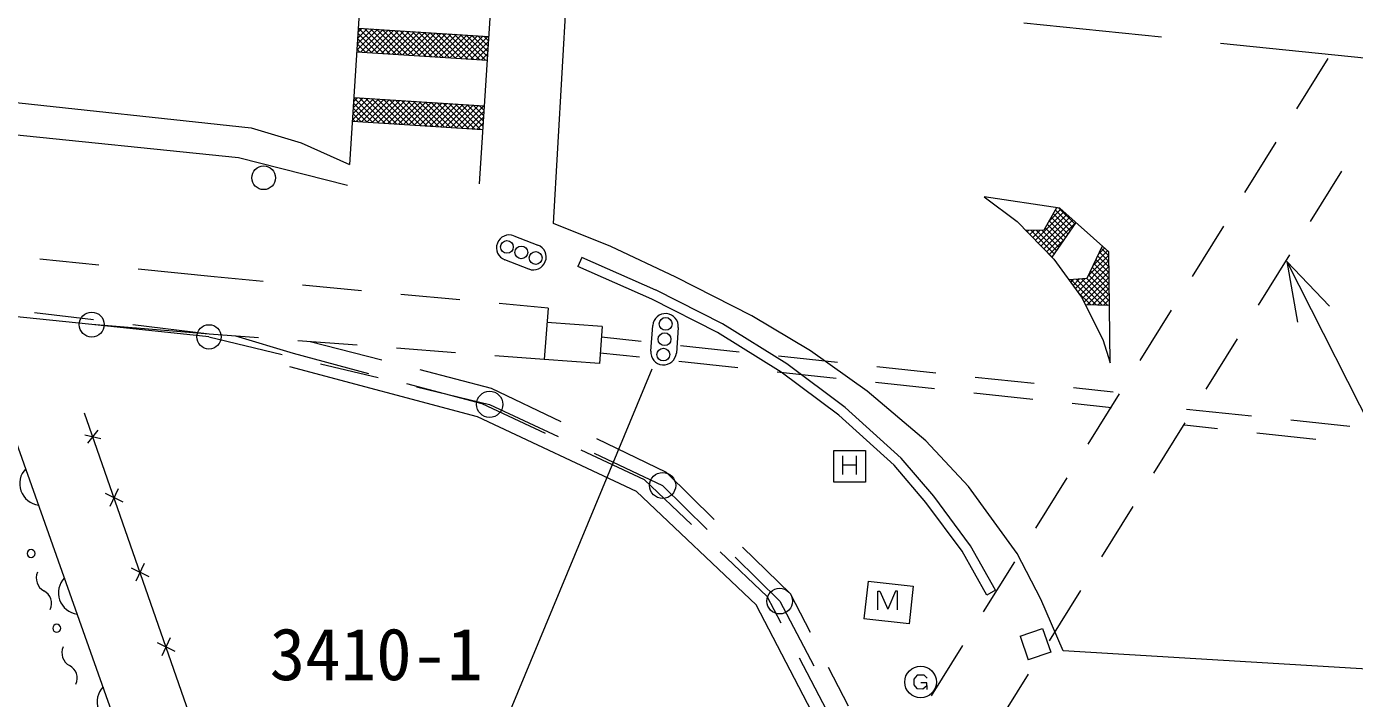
# Model space of a CAD drawing. Units: millimetres, scale not verified. Extents: x 40000 to 680000, y 20000 to 380000.
# Drawn here: x 91560 to 125152, y 274143 to 291147 of the extents above; entities that cross this region are included whole.
import ezdxf
from ezdxf.enums import TextEntityAlignment as Align

# ---------------------------------------------------------------- set-up
doc = ezdxf.new("R2010")
doc.units = ezdxf.units.MM
doc.header["$LTSCALE"] = 1000
doc.linetypes.add('CHAIN', pattern=[18.5, 12, -1.5, 3.5, -1.5])
for name, color, linetype, lineweight in [('M-BGD', 7, 'Continuous', 13), ('M-BMK', 2, 'CHAIN', 13), ('M-STR-HTXT', 7, 'Continuous', 13), ('M-STR-STR1', 1, 'Continuous', 13)]:
    doc.layers.add(name, color=color, linetype=linetype, lineweight=lineweight)
doc.styles.add('ＭＳ ゴシック', font='')
doc.styles.get('ＭＳ ゴシック').set_extended_font_data('MS Gothic')

msp = doc.modelspace()

# ---------------------------------------------------------------- linework, layer by layer
at = {"layer": 'M-BGD'}
for p, q in [((104891, 286161), (105772, 301454)), ((103865, 300585), (103008, 287168)), ((100499, 299658), (99732, 287654)), ((75548, 290904), (97238, 288587)), ((99917, 290552), (100441, 291075)), ((99927, 290703), (100308, 291084)), ((99937, 290854), (100175, 291092)), ((100449, 290473), (99944, 290977)), ((99946, 291005), (100042, 291101)), ((99953, 291106), (103246, 290896)), ((100600, 290464), (99957, 291106)), ((100008, 290501), (100574, 291067)), ((100751, 290454), (100108, 291096)), ((100141, 290493), (100706, 291058)), ((100902, 290444), (100259, 291087)), ((100274, 290484), (100839, 291050)), ((100407, 290476), (100972, 291041)), ((101053, 290435), (100411, 291077)), ((100540, 290467), (101105, 291033)), ((101204, 290425), (100562, 291067)), ((100673, 290459), (101238, 291024)), ((101355, 290415), (100713, 291058)), ((100806, 290451), (101371, 291016)), ((101506, 290406), (100864, 291048)), ((100939, 290442), (101504, 291007)), ((101657, 290396), (101015, 291038)), ((101072, 290434), (101637, 290999)), ((101808, 290386), (101166, 291029)), ((101205, 290425), (101770, 290990)), ((101959, 290377), (101317, 291019)), ((101338, 290417), (101903, 290982)), ((102110, 290367), (101468, 291009)), ((101471, 290408), (102036, 290973)), ((101604, 290400), (102169, 290965)), ((102261, 290358), (101619, 291000)), ((101736, 290391), (102302, 290956)), ((102413, 290348), (101770, 290990)), ((101869, 290383), (102435, 290948)), ((102564, 290338), (101921, 290980)), ((102002, 290374), (102567, 290939)), ((102715, 290329), (102072, 290971)), ((102135, 290366), (102700, 290931)), ((102866, 290319), (102223, 290961)), ((102268, 290357), (102833, 290922)), ((103017, 290309), (102375, 290952)), ((102401, 290349), (102966, 290914)), ((103168, 290300), (102526, 290942)), ((102534, 290340), (103099, 290905)), ((103214, 290395), (102677, 290932)), ((103222, 290528), (102828, 290923)), ((103231, 290661), (102979, 290913)), ((103239, 290794), (103130, 290903)), ((99995, 290502), (99919, 290579)), ((100146, 290493), (99927, 290712)), ((100297, 290483), (99936, 290844)), ((102667, 290332), (103232, 290897)), ((102800, 290323), (103237, 290761)), ((102933, 290315), (103228, 290609)), ((99914, 290507), (103208, 290297)), ((103066, 290306), (103218, 290458)), ((103199, 290298), (103208, 290307)), ((96918, 287828), (75194, 290044)), ((99805, 288790), (100334, 289319)), ((99814, 288941), (100201, 289328)), ((99824, 289092), (100068, 289336)), ((99834, 289243), (99935, 289345)), ((100475, 288709), (99840, 289344)), ((99841, 289351), (103134, 289141)), ((99902, 288746), (100467, 289311)), ((100626, 288700), (99984, 289342)), ((100035, 288737), (100600, 289302)), ((100778, 288690), (100135, 289332)), ((100168, 288729), (100733, 289294)), ((100929, 288680), (100286, 289322)), ((100301, 288720), (100866, 289285)), ((100434, 288712), (100999, 289277)), ((101080, 288671), (100437, 289313)), ((100567, 288703), (101132, 289268)), ((101231, 288661), (100589, 289303)), ((100700, 288695), (101265, 289260)), ((101382, 288651), (100740, 289293)), ((100833, 288686), (101398, 289251)), ((101533, 288642), (100891, 289284)), ((100965, 288678), (101531, 289243)), ((101684, 288632), (101042, 289274)), ((101098, 288669), (101664, 289234)), ((101835, 288622), (101193, 289265)), ((101231, 288661), (101796, 289226)), ((101986, 288613), (101344, 289255)), ((102137, 288603), (101495, 289245)), ((102288, 288593), (101646, 289236)), ((102439, 288584), (101797, 289226)), ((100022, 288738), (99815, 288946)), ((100173, 288728), (99823, 289079)), ((100324, 288719), (99832, 289212)), ((101364, 288652), (101929, 289217)), ((101497, 288644), (102062, 289209)), ((101630, 288635), (102195, 289200)), ((101763, 288627), (102328, 289192)), ((101896, 288618), (102461, 289183)), ((102590, 288574), (101948, 289216)), ((102029, 288610), (102594, 289175)), ((102742, 288564), (102099, 289207)), ((102162, 288601), (102727, 289167)), ((102893, 288555), (102250, 289197)), ((102295, 288593), (102860, 289158)), ((103044, 288545), (102401, 289187)), ((102428, 288584), (102993, 289150)), ((103101, 288629), (102553, 289178)), ((102561, 288576), (103126, 289141)), ((102694, 288567), (103125, 288999)), ((103110, 288762), (102704, 289168)), ((103118, 288895), (102855, 289158)), ((103127, 289028), (103006, 289149)), ((97238, 288587), (98505, 288207)), ((99802, 288752), (103096, 288542)), ((99871, 288748), (99806, 288813)), ((102826, 288559), (103115, 288848)), ((102959, 288550), (103105, 288696)), ((103092, 288542), (103096, 288545)), ((98505, 288207), (99732, 287654)), ((99681, 287126), (96918, 287828)), ((117695, 286551), (115781, 286836)), ((115781, 286836), (116620, 286215)), ((117614, 286563), (117292, 285990)), ((117598, 286536), (117624, 286561)), ((118077, 286151), (117674, 286554)), ((118938, 285443), (117695, 286551)), ((116620, 286215), (117544, 285258)), ((117082, 285737), (117802, 286456)), ((117152, 285665), (117876, 286389)), ((117221, 285593), (117951, 286323)), ((117291, 285521), (118026, 286256)), ((117417, 286213), (117727, 286523)), ((117845, 285817), (117429, 286234)), ((117903, 285901), (117480, 286324)), ((117961, 285984), (117530, 286415)), ((118019, 286068), (117581, 286505)), ((106340, 285584), (104891, 286161)), ((117292, 285990), (116844, 285984)), ((116874, 285953), (116906, 285984)), ((116943, 285881), (117049, 285986)), ((117556, 285399), (116970, 285985)), ((117013, 285809), (117192, 285988)), ((117614, 285483), (117110, 285987)), ((117672, 285567), (117249, 285989)), ((117730, 285650), (117327, 286052)), ((117360, 285449), (118101, 286190)), ((117788, 285734), (117378, 286143)), ((118103, 286188), (117494, 285310)), ((103889, 285850), (104496, 285618)), ((107988, 284801), (106340, 285584)), ((117498, 285316), (117224, 285589)), ((117430, 285377), (117791, 285738)), ((118771, 285592), (118380, 284770)), ((118667, 285374), (118831, 285538)), ((118940, 285342), (118745, 285537)), ((93209, 283603), (74795, 285490)), ((93392, 285107), (91899, 285258)), ((104263, 285011), (103656, 285243)), ((105609, 285303), (105508, 285074)), ((107479, 284478), (105609, 285303)), ((117544, 285258), (118250, 284302)), ((118152, 284434), (118941, 285223)), ((118410, 284834), (118939, 285363)), ((118539, 285104), (118906, 285472)), ((118945, 284913), (118608, 285249)), ((118943, 285056), (118653, 285345)), ((118941, 285199), (118699, 285441)), ((118972, 282640), (118938, 285443)), ((96304, 284812), (94387, 285006)), ((107378, 284249), (105508, 285074)), ((118212, 284353), (118943, 285084)), ((118267, 284267), (118944, 284944)), ((118952, 284340), (118426, 284866)), ((118950, 284483), (118471, 284962)), ((118948, 284626), (118517, 285058)), ((118946, 284769), (118562, 285154)), ((97542, 284696), (96304, 284812)), ((100031, 284462), (98537, 284602)), ((109907, 283830), (107988, 284801)), ((118380, 284770), (117932, 284733)), ((117972, 284678), (118035, 284741)), ((118627, 284099), (117988, 284738)), ((118032, 284597), (118189, 284754)), ((118092, 284516), (118343, 284767)), ((118772, 284095), (118119, 284748)), ((118917, 284091), (118250, 284759)), ((118314, 284172), (118946, 284804)), ((118953, 284197), (118380, 284770)), ((118389, 284106), (118948, 284664)), ((118527, 284102), (118949, 284525)), ((102520, 284229), (101026, 284369)), ((109039, 283404), (107378, 284249)), ((109162, 283622), (107491, 284472)), ((118481, 284103), (118156, 284428)), ((118250, 284302), (118787, 283227)), ((118664, 284098), (118951, 284385)), ((118802, 284094), (118953, 284245)), ((93254, 283723), (91765, 283905)), ((104753, 284019), (103515, 284135)), ((104753, 284019), (104655, 282723)), ((118955, 284090), (118347, 284107)), ((118940, 284091), (118954, 284106)), ((95382, 269119), (90232, 283637)), ((96182, 283365), (93209, 283603)), ((96175, 283294), (93209, 283603)), ((96182, 283365), (94246, 283601)), ((106121, 283552), (104725, 283658)), ((106121, 283552), (106051, 282617)), ((107350, 282935), (107400, 283583)), ((108048, 283533), (107998, 282885)), ((110790, 282608), (109162, 283622)), ((111390, 282940), (109907, 283830)), ((96175, 283294), (98024, 282849)), ((97427, 283271), (96182, 283365)), ((98313, 282870), (96855, 283311)), ((99920, 283082), (98424, 283195)), ((106102, 283291), (107106, 283184)), ((110649, 282402), (109039, 283404)), ((118787, 283227), (118972, 282640)), ((100217, 282362), (98313, 282870)), ((100547, 282706), (98736, 283171)), ((102413, 282893), (100917, 283006)), ((106071, 282892), (107069, 282785)), ((108100, 283077), (109591, 282917)), ((112824, 281921), (111390, 282940)), ((102967, 281267), (98223, 282532)), ((98996, 282615), (100454, 282264)), ((104655, 282723), (103410, 282817)), ((106051, 282617), (104655, 282723)), ((108063, 282679), (109555, 282519)), ((110586, 282811), (112077, 282651)), ((112271, 281508), (110790, 282608)), ((113071, 282544), (114563, 282384)), ((95328, 253458), (107387, 282487)), ((103326, 281991), (101515, 282456)), ((110549, 282412), (112041, 282252)), ((112112, 281315), (110649, 282402)), ((115557, 282278), (117049, 282118)), ((103087, 281597), (101183, 282105)), ((101427, 282030), (103275, 281586)), ((105085, 281144), (103326, 281991)), ((114309, 280663), (112824, 281921)), ((113035, 282146), (114526, 281986)), ((115521, 281879), (117012, 281720)), ((118043, 282011), (119047, 281904)), ((104687, 280848), (103087, 281597)), ((103275, 281586), (105011, 280772)), ((113688, 280225), (112271, 281508)), ((118007, 281613), (119004, 281506)), ((96853, 270387), (93026, 281365)), ((106993, 279382), (102967, 281267)), ((113508, 280051), (112112, 281315)), ((122548, 281285), (120899, 281456)), ((125034, 281027), (123542, 281182)), ((93362, 280931), (93106, 280604)), ((121690, 280968), (120855, 281059)), ((124176, 280697), (122684, 280859)), ((93032, 280815), (93436, 280719)), ((107745, 279863), (105986, 280710)), ((115389, 279510), (114309, 280663)), ((107193, 279675), (105593, 280424)), ((105916, 280347), (107651, 279533)), ((111979, 279619), (111979, 280419)), ((111979, 280419), (112779, 280419)), ((112205, 280283), (112205, 279808)), ((112549, 280283), (112549, 279808)), ((112779, 280419), (112779, 279619)), ((114509, 279260), (113688, 280225)), ((108957, 278675), (107745, 279863)), ((112205, 280053), (112549, 280053)), ((114313, 279105), (113508, 280051)), ((108383, 278543), (107193, 279675)), ((107651, 279533), (108776, 278421)), ((112779, 279619), (111979, 279619)), ((116616, 277810), (115389, 279510)), ((93548, 279335), (93995, 279117)), ((93879, 279450), (93665, 279001)), ((110015, 276509), (106993, 279382)), ((115442, 278005), (114509, 279260)), ((115231, 277868), (114313, 279105)), ((110299, 276723), (109108, 277854)), ((110884, 276787), (109672, 277975)), ((115854, 276758), (115231, 277868)), ((116072, 276881), (115442, 278005)), ((117217, 276658), (116616, 277810)), ((94537, 277562), (94323, 277113)), ((109488, 277718), (110613, 276606)), ((94207, 277447), (94653, 277228)), ((112847, 277108), (112742, 276160)), ((112847, 277108), (113990, 276982)), ((113097, 276388), (113097, 276858)), ((113097, 276858), (113149, 276858)), ((113149, 276858), (113345, 276406)), ((113541, 276858), (113345, 276406)), ((113593, 276858), (113541, 276858)), ((113593, 276388), (113593, 276858)), ((113990, 276982), (113885, 276034)), ((116072, 276881), (115854, 276758)), ((112338, 272048), (110015, 276509)), ((110648, 276052), (110299, 276723)), ((110613, 276606), (111478, 274966)), ((111389, 275812), (110884, 276787)), ((117784, 275348), (117217, 276658)), ((113885, 276034), (112742, 276160)), ((116692, 275718), (117258, 275917)), ((117258, 275917), (117468, 275318)), ((94865, 275558), (95312, 275340)), ((95196, 275673), (94981, 275224)), ((116692, 275718), (116901, 275120)), ((111802, 273835), (111110, 275165)), ((117468, 275318), (116901, 275120)), ((133196, 274423), (117784, 275348)), ((112355, 273950), (111849, 274924)), ((114086, 274731), (114002, 274627)), ((114002, 274627), (114002, 274484)), ((114002, 274484), (114078, 274392)), ((114267, 274736), (114086, 274731)), ((114338, 274542), (114185, 274542)), ((114236, 274389), (114338, 274471)), ((114341, 274660), (114267, 274736)), ((114338, 274471), (114338, 274542)), ((114338, 274471), (114338, 274369)), ((114078, 274392), (114236, 274389))]:
    msp.add_line(p, q, dxfattribs=at)
for centre, radius in [((97559, 287320), 300), ((103712, 285570), 162), ((104076, 285431), 162), ((104440, 285291), 162), ((93209, 283603), 316), ((96175, 283294), 308), ((107729, 283622), 162), ((107699, 283234), 162), ((107669, 282845), 162), ((103275, 281586), 333), ((107651, 279533), 330), ((110613, 276606), 325), ((114175, 274558), 400)]:
    msp.add_circle(centre, radius, dxfattribs=at)
for centre, radius, start, end in [((103773, 285547), 325, 69.0593, 249.0593), ((104380, 285315), 325, 249.0593, 69.0593), ((107724, 283558), 325, 355.5949, 175.5949), ((107674, 282910), 325, 175.5949, 355.5949), ((91934, 279579), 547, 136.3841, 262.682), ((91675, 277812), 100, 0, 180), ((91675, 277812), 100, 180, 0), ((92167, 277188), 362, 155.328, 242.5336), ((92913, 276819), 547, 136.3841, 262.682), ((91832, 276544), 362, 335.328, 62.5336), ((92324, 275920), 100, 0, 180), ((92324, 275920), 100, 180, 0), ((92816, 275296), 362, 155.328, 242.5336), ((92481, 274653), 362, 335.328, 62.5336), ((93892, 274059), 547, 136.3841, 262.682)]:
    msp.add_arc(centre, radius, start, end, dxfattribs=at)
at = {"layer": 'M-BMK'}
msp.add_line((103356, 292618), (140763, 288780), dxfattribs=at)
at = {"layer": 'M-STR-HTXT'}
for q in [(143315, 245937), (123714, 283664), (124517, 284070)]:
    msp.add_line((123438, 285205), q, dxfattribs=at)
at = {"layer": 'M-STR-STR1'}
for p, q in [((123696, 289066), (124489, 290339)), ((122375, 286943), (123168, 288217)), ((124043, 286216), (124835, 287489)), ((121054, 284821), (121847, 286094)), ((122722, 284093), (123514, 285367)), ((119733, 282698), (120526, 283972)), ((121401, 281971), (122193, 283244)), ((118412, 280576), (119205, 281849)), ((120080, 279848), (120872, 281122)), ((117091, 278453), (117884, 279727)), ((118759, 277726), (119551, 278999)), ((115770, 276331), (116563, 277604)), ((117438, 275603), (118230, 276877)), ((114449, 274209), (115242, 275482)), ((116117, 273481), (116909, 274754))]:
    msp.add_line(p, q, dxfattribs=at)

# ---------------------------------------------------------------- texts
at = {"layer": 'M-BGD', "style": 'ＭＳ ゴシック'}
msp.add_text('3410-1', height=1320, dxfattribs=at).set_placement((97711, 275265), align=Align.MIDDLE_LEFT)

doc.saveas('drawing.dxf')
